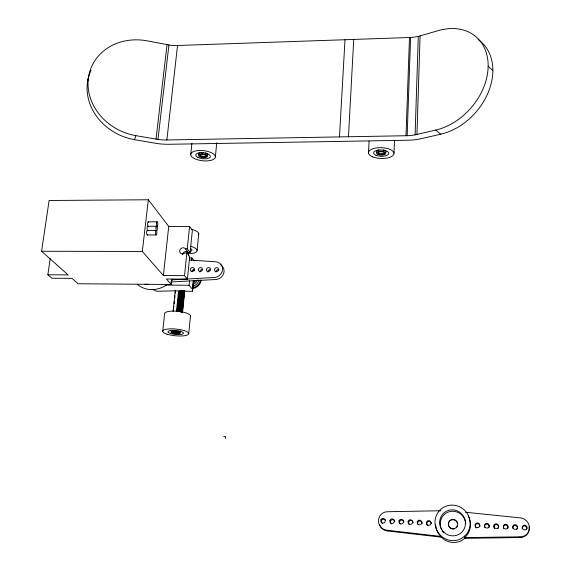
<?xml version="1.0" encoding="UTF-8"?>
<svg xmlns="http://www.w3.org/2000/svg" width="571" height="571" viewBox="0 0 571 571"><rect width="100%" height="100%" fill="white"/><g stroke="black" fill="none" stroke-linecap="round" stroke-linejoin="round"><path stroke-width="0.86" d="M415.096 134.87L418.293 36.401L438.307 30.62A57.243 42.882 -48.5 0 1 488.134 66.893A57.243 42.882 -48.5 0 1 435.744 130.081L414.218 135.027A27.265 12.219 1.1 0 1 407.152 135.712L165.804 139.988A26.23 11.184 7.6 0 1 158.895 139.574L135.884 135.662A54.009 47.35 22.2 0 1 88.348 78.463A54.009 47.35 22.2 0 1 147.546 40.919L169.801 45.138A25.417 12.897 8.6 0 0 176.503 45.53L410.592 37.472A26.387 14.061 0.3 0 0 417.437 36.587L418.293 36.401M416.944 134.492L420.085 35.944M406.01 135.741L409.486 37.522M407.152 135.712L410.592 37.472M393.997 153.156L394.497 140.316M384.419 153.913L384.447 153.185L381.435 153.934L378.238 153.156L378.209 153.885L381.407 154.655L384.419 153.913L384.233 152.386L381.028 151.608L378.009 152.357L378.209 153.885M381.407 154.655L381.435 153.934M368.481 153.114L369.044 141.173M348.467 136.762L353.727 39.442M339.467 136.919L345.005 39.742M225.367 438.471L225.538 436.487L223.661 436.422M215.388 156.747L216.744 142.736M205.46 154.941L205.531 154.241L206.495 155.712L204.097 156.525L200.735 155.876L199.75 154.406L200.664 156.582L204.025 157.225L206.424 156.411L205.46 154.941L202.084 154.291L199.679 155.112M152.136 289.297L156.804 291.281L174.54 290.803L192.491 291.381L193.291 280.518M194.254 270.897L194.425 269.148M192.491 291.381L193.583 280.454M188.744 333.45L190.493 315.877M197.109 250.419L198.765 233.725M47.85 274.779L51.882 278.22L71.996 278.355L78.049 283.751L171.236 284.486L166.439 279.012L187.402 279.162L189.693 256.586L186.853 252.889L184.861 253.01A3.283 2.955 -36.3 0 1 180.4 253.003A3.283 2.955 -36.3 0 1 180.85 248.656A3.283 2.955 -36.3 0 1 185.311 248.663L188.244 252.51L190.107 252.518L192.37 230.313L189.572 226.409L168.738 226.459L148.353 199.771L49.113 200.485L41.583 251.261L68.127 274.908L47.85 274.779L50.205 258.556M200.664 156.582L200.735 155.876M202.084 154.291L202.155 153.585M192.42 289.269L189.101 285.264L189.543 280.846M191.592 260.54L191.863 257.892L189.215 257.885M204.025 157.225L204.097 156.525M178.966 311.545L181.121 290.66M172.214 331.144L172.135 331.929L173.249 332.936L176.824 333.464L176.91 332.679L179.38 332.201M179.572 311.652L181.728 290.775M180.158 311.78L182.306 290.903M176.824 333.464L179.301 332.986L178.202 331.979L178.28 331.187M180.693 311.923L182.841 291.053M187.402 279.162L184.519 275.643L186.853 252.889M190.107 252.518L187.274 248.785L189.572 226.409M181.185 312.08L183.327 291.217M181.621 312.251L183.848 290.525M181.992 312.43L184.212 290.71M182.377 311.737L184.504 290.903M182.506 312.787L184.74 290.939M188.316 255.915L188.673 252.403M173.084 311.438L175.318 290.168M173.477 310.032L173.855 306.491M174.134 303.836L174.412 301.181M174.69 298.526L174.969 295.871M175.247 293.209L175.525 290.553M190.714 154.777L191.906 143.4M173.249 332.936L173.334 332.158L176.91 332.679M176.439 311.338L178.523 291.324M177.06 311.359L179.137 291.338M177.695 311.395L179.858 290.511M178.338 311.459L180.493 290.575M171.236 284.486L171.785 279.298M162.692 331.465L164.584 313.893A13.033 3.554 5.6 0 1 178.566 311.381A13.033 3.554 5.6 0 1 190.186 316.777M184.519 275.643L163.377 275.515L168.738 226.459M166.86 139.981L177.531 45.502M163.377 275.515L142.322 251.468L148.353 199.771M156.033 139.167L167.032 44.702M157.981 139.46L168.923 45.016M468.22 516.027A17.78 17.237 54.9 0 1 465.144 537.197L464.537 537.632L464.737 538.332L519.796 537.532L519.917 536.819A9.736 9.264 45.2 0 0 529.417 527.782A9.736 9.264 45.2 0 0 519.888 517.833L465.493 512.273M87.506 82.188L88.441 77.713M478.084 39.492A56.836 42.782 -48.4 0 1 488.655 91.339A56.836 42.782 -48.4 0 1 440.769 134.199L419.442 139.067A37.95 17.009 1.1 0 1 406.916 140.266L168.202 144.299A36.501 15.567 7.6 0 1 157.289 143.557L134.542 139.674L135.884 135.662M465.336 537.903L461.682 540.523A17.687 17.137 55 0 1 444.295 539.645L440.769 536.669M193.184 282.773L194.397 281.917A5.703 5.16 -39.8 0 0 195.382 280.796M172.135 331.929L174.612 331.444L178.202 331.979M171.521 279.883L213.761 277.535A8.365 7.644 -35.4 0 0 222.604 269.683A8.365 7.644 -35.4 0 0 215.231 261.746L189.7 260.055M170.608 282.003L215.26 279.54A8.322 7.609 -35.5 0 0 223.596 273.752A8.322 7.609 -35.5 0 0 220.642 264.887M440.676 510.738L387.873 511.73A9.286 9.079 77.4 0 0 378.466 520.566A9.286 9.079 77.4 0 0 387.195 530.259L387.837 530.994L441.347 537.161L440.427 535.962A17.78 17.237 54.9 0 1 435.652 524.799M464.537 537.632L519.917 536.819M148.367 221.826L157.168 221.798M148.96 226.259L156.882 226.237M147.603 230.563L156.418 230.548M147.289 234.988L156.111 234.981A2.305 0.707 89.7 0 0 156.797 231.712A2.305 0.707 89.7 0 0 155.576 231.362A2.305 0.707 89.7 0 0 156.111 234.981M185.397 248.785L187.274 248.785M41.583 251.261L142.322 251.468M165.954 285.079L189.101 285.264M387.195 530.259L441.012 536.455M435.744 130.081L440.769 134.199M488.148 66.05L492.859 70.69M193.633 282.452L194.176 281.66A5.71 5.16 -39.7 0 0 195.161 280.539M191.863 257.892L194.19 260.933M188.244 252.51L188.166 252.389A3.255 2.934 -36.4 0 0 182.606 254.53M172.92 279.105A25.145 22.576 -39.1 0 1 171.857 280.375M167.581 284.272A25.145 22.576 -39.1 0 1 137.183 284.251M148.224 284.251A25.502 22.833 -38.9 0 1 145.034 284.23M147.661 234.781A2.298 0.721 89.7 0 1 146.754 234.01A2.298 0.721 89.7 0 1 146.826 231.062A2.298 0.721 89.7 0 1 147.753 230.82M147.789 230.698A2.298 0.721 89.6 0 1 147.161 227.608A2.298 0.721 89.6 0 1 148.246 226.537M148.26 226.394A2.291 0.721 89.5 0 1 147.632 223.304A2.291 0.721 89.5 0 1 148.724 222.247M470.383 522.651A17.687 17.137 55 0 1 470.561 524.178M529.089 526.869A9.678 9.207 45.4 0 1 519.796 537.532M522.222 528.796A2.427 2.305 45 0 1 524.806 525.97A2.427 2.305 45 0 1 526.555 529.574M476.4 528.018A2.377 2.291 50.4 0 1 475.921 527.618M475.557 527.119A2.377 2.291 50.4 0 1 477.306 523.707A2.377 2.291 50.4 0 1 479.826 526.755M484.879 527.568A2.391 2.291 49.1 0 1 486.328 524.199A2.391 2.291 49.1 0 1 489.247 526.605M489.161 527.204A2.391 2.291 49.1 0 1 488.926 527.761M494.6 528.518A2.398 2.298 47.9 0 1 494.229 528.018M494.001 527.44A2.398 2.298 47.9 0 1 496.278 524.592A2.398 2.298 47.9 0 1 498.526 527.654M498.29 528.211A2.398 2.298 47.9 0 1 497.912 528.682M503.608 528.468A2.405 2.298 46.8 0 1 505.656 525.034A2.405 2.298 46.8 0 1 507.683 528.66M512.787 528.339A2.412 2.298 45.8 0 1 515.67 525.591A2.412 2.298 45.8 0 1 516.734 529.588M387.837 530.994A9.236 9.029 77.1 0 1 379.572 524.499M382.456 523.479A2.305 2.255 79 0 1 382.127 519.838A2.305 2.255 79 0 1 385.653 520.488M391.492 523.921A2.313 2.263 75.1 0 1 391.378 520.081A2.313 2.263 75.1 0 1 394.896 521.48M409.186 524.406A2.327 2.27 67.7 0 1 410.035 520.666A2.327 2.27 67.7 0 1 413.118 522.95M400.093 523.964A2.32 2.263 71.3 0 1 400.685 520.359A2.32 2.263 71.3 0 1 403.961 521.915M427.907 525.677A2.341 2.277 61.3 0 1 428.007 521.658A2.341 2.277 61.3 0 1 431.39 523.828M417.951 524.342A2.334 2.27 64.4 0 1 419.428 521.016A2.334 2.27 64.4 0 1 422.24 523.393M454.188 528.946A4.732 4.589 54.9 0 1 448.578 525.363A4.732 4.589 54.9 0 1 451.947 519.788A4.732 4.589 54.9 0 1 457.571 523.364M457.528 525.784A4.732 4.589 54.9 0 1 456.293 527.832M443.781 532.793A13.04 12.641 54.9 0 1 442.232 530.752M441.433 529.26A13.04 12.641 54.9 0 1 449.927 511.537A13.04 12.641 54.9 0 1 465.765 523.871M199.936 272.082A2.077 1.891 -36.5 0 1 202.626 269.698M191.92 271.525A2.077 1.884 -37.1 0 1 194.625 269.655M207.965 272.124A2.077 1.899 -35.9 0 1 210.656 269.733M216.009 272.167A2.084 1.906 -35.3 0 1 219.171 269.976M134.542 139.674A53.567 47.043 22.1 0 1 91.046 70.304M376.803 152.186A4.718 2.006 1.9 0 1 378.701 149.93M383.427 149.952A4.718 2.006 1.9 0 1 385.889 152.229M198.829 154.484A4.575 1.884 6.3 0 1 203.098 152.45M205.396 152.892A4.575 1.884 6.3 0 1 207.616 155.212M198.965 279.997A7.309 6.616 -39.8 0 1 193.184 286.085M197.53 279.897A7.33 6.631 -39.8 0 1 192.663 284.622M200.507 280.133A8.929 8.087 -39.8 0 1 193.441 287.577M180.479 330.923A4.832 1.249 5.5 0 1 180.15 331.851M171.835 331.201A4.832 1.249 5.5 0 1 171.179 330.195M201.156 280.047A8.915 8.073 -39.8 0 1 192.506 288.462M190.793 248.67A7.58 2.491 5.9 0 1 189.957 251.625M190.321 246.201A12.769 4.197 5.9 0 1 197.095 250.805A12.769 4.197 5.9 0 1 188.987 253.745M192.034 229.371A12.705 4.354 6 0 1 198.444 234.831M464.815 536.005L461.104 538.667A17.951 17.401 54.7 0 1 435.038 523.6A17.951 17.401 54.7 0 1 458.877 506.484A17.951 17.401 54.7 0 1 464.815 536.005M156.533 222.754A2.298 0.699 89.5 0 0 157.061 226.373A2.298 0.699 89.5 0 0 157.746 223.133A2.298 0.699 89.5 0 0 156.533 222.754M156.061 227.065A2.298 0.707 89.6 0 0 156.597 230.684A2.298 0.707 89.6 0 0 157.282 227.429A2.298 0.707 89.6 0 0 156.061 227.065M381.078 519.503A2.32 2.27 79.4 0 0 382.913 523.072A2.32 2.27 79.4 0 0 385.011 519.696A2.32 2.27 79.4 0 0 381.078 519.503M522.365 528.032A2.441 2.32 44.8 0 0 526.348 529.288A2.441 2.32 44.8 0 0 525.263 525.263A2.441 2.32 44.8 0 0 522.365 528.032M399.008 520.923A2.327 2.277 71.5 0 0 401.713 523.9A2.327 2.277 71.5 0 0 402.862 520.06A2.327 2.277 71.5 0 0 399.008 520.923M503.329 526.505A2.42 2.313 46.6 0 0 506.87 528.725A2.42 2.313 46.6 0 0 506.877 524.628A2.42 2.313 46.6 0 0 503.329 526.505M426.401 522.829A2.348 2.291 61.3 0 0 429.806 525.02A2.348 2.291 61.3 0 0 429.906 520.973A2.348 2.291 61.3 0 0 426.401 522.829M493.894 526.055A2.412 2.313 47.7 0 0 497.42 528.275A2.412 2.313 47.7 0 0 497.441 524.178A2.412 2.313 47.7 0 0 493.894 526.055M512.872 527.575A2.427 2.313 45.7 0 0 516.834 528.832A2.427 2.313 45.7 0 0 515.77 524.813A2.427 2.313 45.7 0 0 512.872 527.575M417.301 521.794A2.341 2.284 64.4 0 0 420.035 524.778A2.341 2.284 64.4 0 0 421.17 520.93A2.341 2.284 64.4 0 0 417.301 521.794M408.144 521.359A2.334 2.284 67.8 0 0 410.863 524.342A2.334 2.284 67.8 0 0 412.005 520.495A2.334 2.284 67.8 0 0 408.144 521.359M389.907 520.488A2.327 2.27 75.4 0 0 392.591 523.457A2.327 2.27 75.4 0 0 393.747 519.631A2.327 2.27 75.4 0 0 389.907 520.488M484.493 525.606A2.398 2.305 48.9 0 0 487.998 527.818A2.398 2.305 48.9 0 0 488.034 523.735A2.398 2.305 48.9 0 0 484.493 525.606M448.342 523.885A4.739 4.597 54.9 0 0 455.237 528.275A4.739 4.597 54.9 0 0 455.38 520.16A4.739 4.597 54.9 0 0 448.342 523.885M439.663 522.222A13.162 12.762 54.7 0 0 458.806 534.413A13.162 12.762 54.7 0 0 459.205 511.873A13.162 12.762 54.7 0 0 439.663 522.222M475.122 525.163A2.391 2.305 50.3 0 0 478.612 527.368A2.391 2.305 50.3 0 0 478.655 523.286A2.391 2.305 50.3 0 0 475.122 525.163M192.12 271.475A2.084 1.891 -37 0 0 194.154 268.534A2.084 1.891 -37 0 0 190.678 268.513A2.084 1.891 -37 0 0 192.12 271.475M208.244 271.56A2.091 1.906 -35.9 0 0 210.278 268.613A2.091 1.906 -35.9 0 0 206.773 268.598A2.091 1.906 -35.9 0 0 208.244 271.56M200.171 271.518A2.091 1.899 -36.5 0 0 202.205 268.57A2.091 1.899 -36.5 0 0 198.715 268.556A2.091 1.899 -36.5 0 0 200.171 271.518M216.345 271.603A2.091 1.913 -35.3 0 0 218.372 268.655A2.091 1.913 -35.3 0 0 214.86 268.641A2.091 1.913 -35.3 0 0 216.345 271.603M378.045 154.52A4.718 1.998 1.9 0 0 385.832 153.678A4.718 1.998 1.9 0 0 379.779 151.187A4.718 1.998 1.9 0 0 378.045 154.52M376.153 155.369A7.594 3.212 1.9 0 0 388.644 153.984A7.594 3.212 1.9 0 0 378.866 149.995A7.594 3.212 1.9 0 0 376.153 155.369M372.649 156.854A12.783 5.41 1.9 0 0 393.719 154.563A12.783 5.41 1.9 0 0 377.324 147.818A12.783 5.41 1.9 0 0 372.649 156.854M199.893 156.825A4.582 1.877 6.3 0 0 207.48 156.618A4.582 1.877 6.3 0 0 201.799 153.827A4.582 1.877 6.3 0 0 199.893 156.825M194.49 158.602A12.405 5.082 6.3 0 0 215.031 158.039A12.405 5.082 6.3 0 0 199.629 150.487A12.405 5.082 6.3 0 0 194.49 158.602M197.994 157.475A7.366 3.019 6.3 0 0 210.178 157.118A7.366 3.019 6.3 0 0 200.992 152.643A7.366 3.019 6.3 0 0 197.994 157.475M172.456 333.079A4.839 1.249 5.5 0 0 180.422 333.15A4.839 1.249 5.5 0 0 174.283 331.13A4.839 1.249 5.5 0 0 172.456 333.079M166.875 334.121A13.104 3.376 5.5 0 0 188.444 334.306A13.104 3.376 5.5 0 0 171.814 328.832A13.104 3.376 5.5 0 0 166.875 334.121M170.501 333.464A7.78 2.006 5.5 0 0 183.284 333.557A7.78 2.006 5.5 0 0 173.37 330.316A7.78 2.006 5.5 0 0 170.501 333.464"/></g></svg>
